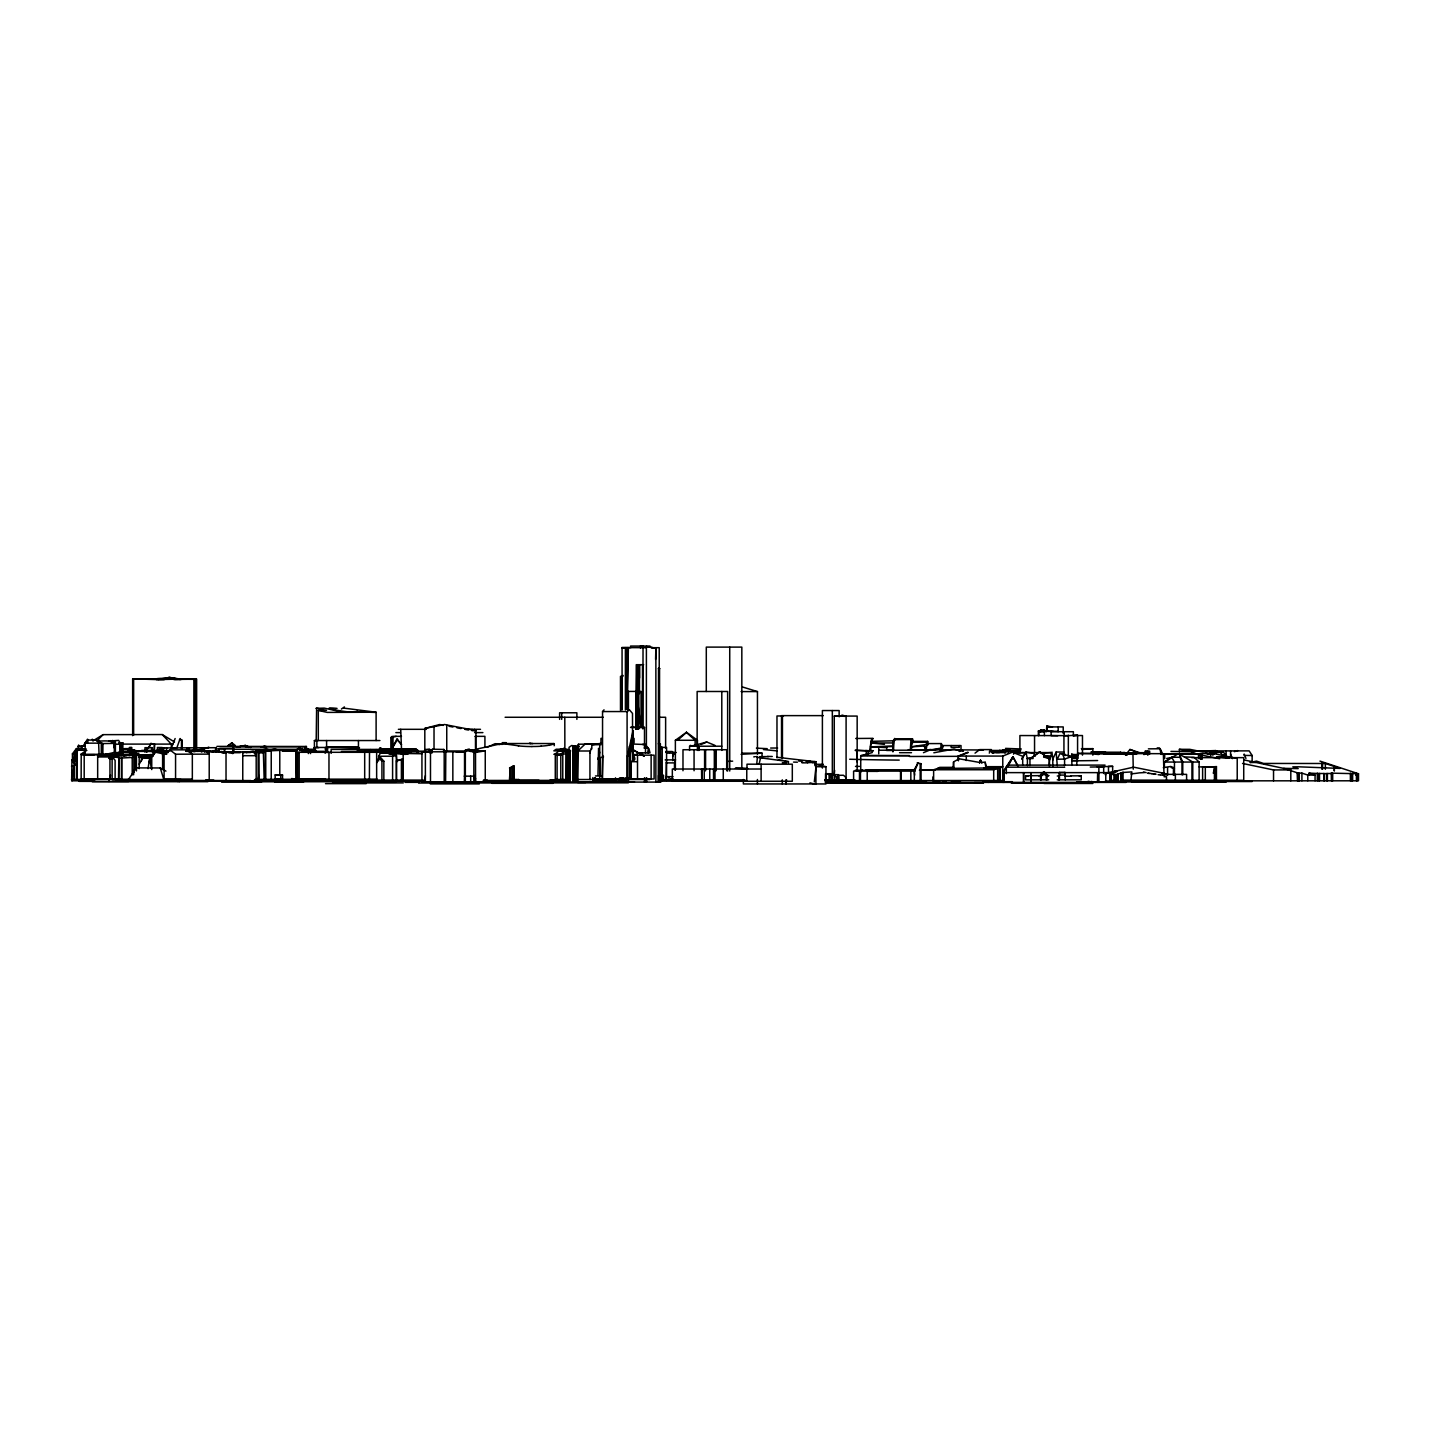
<?xml version="1.0" encoding="UTF-8"?>
<svg xmlns="http://www.w3.org/2000/svg" width="1430" height="1430" viewBox="0 0 1430 1430"><rect width="100%" height="100%" fill="white"/><g stroke="black" fill="none" stroke-linecap="round" stroke-linejoin="round"><path stroke-width="1.5" d="M81.188 749.445L81.188 745.763L85.264 745.763M314.385 747.604L314.421 751.858L314.403 740.543L379.915 740.543M621.764 709.369L621.746 676.086M642.874 728.943L643.035 646.324M658.926 668.525L659.159 782.085L659.159 668.525L658.926 782.085L658.747 668.525L658.533 782.085L658.515 775.418M628.378 647.808L627.091 709.28L627.341 691.423L627.377 702.488M314.529 747.604L314.743 751.858M622.014 777.849L622.425 782.085M636.046 729.014L636.261 664.7L643.643 664.7M637.137 728.943L636.833 664.7L636.243 729.014M655.584 659.391L655.87 648.237L646.396 646.539L646.396 746.835M1065.243 779.868L1064.939 772.415L1059.38 772.415L1059.469 779.868M658.944 762.923L659.552 743.761L659.802 782.085L659.802 743.761M402.42 781.191L402.42 759.151L396.45 760.849L396.45 781.191L396.396 753.753M465.09 766.766L464.536 781.745L464.536 751.876L465.662 751.769L409.802 751.823L402.062 753.574L404.726 752.967L407.872 754.325M646.592 777.688L646.396 782.085L646.396 777.688M72.912 779.422L73.609 765.408M910.302 750.142L910.981 739.596L912 741.169M913.323 742.385L912.483 738.827L895.18 738.827L895.412 739.828C892.392 736.003 893.607 750.017 892.91 751.858L893.321 742.957L871.102 742.957L870.584 746.835L892.91 746.085M94.577 780.798L71.643 780.798L71.947 759.723L76.755 765.336L76.755 779.422L76.755 750.035L86.855 750.446M884.437 744.351L871.102 742.957L872.854 738.345L855.748 738.488M834.62 770.377L834.262 774.667L838.481 779.851L838.481 774.667L829.114 774.667L829.114 779.851L831.384 774.667L825.986 774.095M632.829 759.491L632.203 735.753L629.307 755.934L627.502 755.97L627.502 778.85M886.546 750.464L892.57 750.464L892.91 746.567L870.584 746.835M672.797 756.255L673.065 753.592L674.37 754.397M786.554 779.779L786.089 783.944L786.089 779.725M814.314 781.888L815.922 767.499L814.081 761.529L776.848 757.274M1064.939 772.415L1064.707 775.99M1040.54 731.928L1040.772 729.89L1044.204 729.872L1046.17 731.928M621.138 777.849L620.62 782.085L620.62 777.849M432.092 752.019L432.432 749.231L443.836 749.445L445.588 752.019M232.697 753.628L233.019 746.746L234.484 746.478M306.753 749.266L306.395 746.478L304.947 746.746L304.626 749.338L232.697 749.266M110.485 775.06L109.949 779.243L109.949 756.953L97.669 756.953M135.475 754.629L135.85 751.858L130.398 751.858M113.721 747.622C117.385 738.291 101.333 741.616 96.757 741.008L102.692 743.564L114.329 743.403M195.07 683.433L195.713 679.071L132.65 678.857L132.65 735.646M942.531 748.319C944.354 742.545 940.958 749.678 941.941 744.708L941.315 743.582L926.962 743.582L926.211 749.767L926.569 742.099L927.695 741.384L928.195 744.601M927.695 741.384L913.001 741.384L911.142 746.818L926.211 744.529M632.829 735.842L633.025 730.748L627.502 755.97M981.874 763.28L980.623 760.277L979.318 762.404L959.119 758.794L953.542 761.922L953.095 767.356M942.102 746.943L940.422 750.553L941.315 743.582M74.539 753.914L76.416 749.946L80.223 749.91M869.458 751.358L871.496 739.614L872.944 738.541M87.427 743.135L87.981 740.043L98.509 740.114L101.28 743.153L101.28 753.789M1126.483 754.915L1126.858 752.806L1128.628 752.788M258.919 775.435L258.133 779.6L258.133 751.823L263.352 751.554L264.175 779.6M1213.266 773.201L1214.821 767.141L1214.821 781.209M759.169 763.888L760.474 758.061M979.586 763.263L980.265 760.224M629.307 778.85L629.307 753.628L630.845 747.05L632.346 747.05C632.024 758.025 639.085 759.098 630.845 761.69L630.541 778.85L630.541 753.02L632.346 747.05M164.504 747.944L162.52 748.265M211.551 751.554L215.287 750.857L215.984 747.693L161.697 747.944M139.193 764.192L143.018 757.793L149.703 757.721L148.059 768.625M188.689 749.874L189.243 747.693M592.503 744.029L578.453 744.244L577.809 781.978M204.722 751.34L205.866 750.822M589.947 752.931L591.18 748.355M1207.724 750.839L1215.75 750.571L1215.214 753.181M187.276 748.641L189.511 748.283M149.149 761.976L150.365 757.757M152.885 750.142L152.224 751.948L152.778 750.428L141.624 750.41M496.192 744.136L502.538 744.351M1049.477 760.117L1051.979 752.073L1052.802 760.117M630.541 753.02L629.307 753.628M630.845 761.69L630.845 778.85L630.845 761.69L636.725 761.69M1052.498 726.923L1046.814 726.065L1046.42 731.088L1048.405 731.284M132.025 751.966L132.686 750.089L133.24 751.108L134.903 750.357L124.16 748.694M1107.213 753.682L1077.702 753.467L1076.647 764.907M429.304 749.767L430.984 749.767L430.984 752.019M182.111 741.509L180.144 738.541L176.784 748.015L171.314 747.979L175.139 738.541M376.644 762.923L378.843 757.703L380.809 757.703L383.848 761.225L383.848 781.191M915.218 769.662L918.078 762.869L914.324 769.662L914.324 781.102M660.839 748.73L661.715 746.746L662.215 747.979M134.241 751.394L145.306 751.036M198.502 749.624L204.436 748.802L194.641 751.608M121.675 750.321L124.642 748.623L129.898 748.623L127.931 751.161L122.122 751.179M71.643 772.397L72.108 774.452M999.695 752.591L1000.178 751.554M1008.079 752.931L1009.687 749.445L1006.881 749.445L1004.933 752.913M1068.317 756.542L1071.857 756.506L1064.581 759.08L1057.271 759.241L1059.898 753.646L1071.857 756.506L1071.857 765.372M1065.386 755.523L1063.741 752.055L1056.144 752.019L1052.802 759.008L1052.802 766.391M1192.781 781.209L1192.781 762.047L1184.308 756.881L1194.104 757.328L1199.127 762.047L1199.127 781.209M76.755 750.017L74.932 753.753L74.95 762.101L74.95 752.645L77.792 748.605L81.707 749.445L76.38 748.605L72.43 753.825L72.43 760.081M215.465 752.144L215.984 747.819M148.523 757.435L149.417 756.041L150.919 756.702M118.511 779.243L118.833 757.489L110.146 756.81L133.848 754.879L133.848 772.611M1008.079 766.301L1012.923 756.72L1017.749 765.461M578.453 744.244L577.184 746.746L577.184 781.978M397.612 739.167L392.285 748.158L396.861 739.167L401.473 744.404L396.861 739.167M1130.844 781.03L1131.863 771.914L1122.103 772.504L1122.103 781.03M224.421 752.448L224.546 748.82L233.644 748.837L233.644 752.609M215.465 748.873L224.421 749.07M838.57 775.328C828.471 782.621 853.817 782.478 843.378 775.257L838.57 775.328L838.856 779.707M147.701 748.766L151.151 743.457L148.666 747.962M378.628 760.921L378.628 756.291L380.416 753.074L404.726 752.967M989.256 753.092L991.187 749.588L979.693 749.588L975.046 753.127M263.352 751.554L263.209 752.538L258.133 752.538L263.209 752.377M1065.511 775.972L1064.957 775.686M910.821 749.517L912.412 746.782L924.155 746.013L925.996 749.517M871.102 742.957L871.245 741.133M893.321 749.749L893.643 740.24M1007.685 750.714L1003.109 750.106L999.087 751.501M1035.195 756.166L1033.443 753.199L1025.971 752.109L1021.681 759.115L1025.596 752.698L1014.978 752.698M132.221 774.881L132.221 757.471L133.848 754.879M233.644 748.837L233.251 753.396M645.502 747.979L646.61 746.21L648.183 747.979L648.183 752.931L648.952 748.677L650.006 752.931L641.248 752.931M894.697 738.434L894.697 739.578L895.18 738.827M1041.791 774.685L1044.204 771.878L1047.046 774.685L1047.046 779.815M83.262 745.834L87.516 739.167L88.356 740.543M77.792 750.696L78.596 745.048L79.669 746.943M912 742.009L912.483 738.827M1003.788 782.389L1003.788 771.539L1013.352 756.72M1003.234 782.389L1003.234 771.539L1012.923 756.72L1017.82 766.301M121.443 779.243L121.443 758.025L132.221 757.471M74.539 761.386L74.539 752.645L76.416 749.946M430.484 752.019L432.432 749.231M127.842 780.44L136.315 767.892L160.285 767.964L165.934 771.11M73.806 761.386L74.539 752.645M129.898 748.623L127.931 751.161L129.379 750.911L128.664 750.214M397.665 753.753L402.76 753.753M392.589 781.191L392.589 756.184L395.038 753.074L402.509 753.449M1013.495 754.182L1015.658 751.429L1009.777 751.429M1141.015 753.199L1129.986 749.463L1126.179 754.164L1127.573 754.397M1211.746 754.343L1213.427 752.287L1220.308 752.144L1222.382 755.272M156.406 679.018C156.21 677.23 199.664 679.661 173.334 679.429M602.548 778.85L602.548 711.568L604.032 709.834M999.087 751.108L999.892 750.214L1000.714 751.483M168.079 752.216L155.495 752.216L151.741 756.399L151.741 769.59M85.139 753.789L85.139 743.153L87.981 740.043M147.201 751.054L148.184 751.054M1038.859 735.628L1038.859 731.928L1040.772 729.89M180.43 679.071L169.241 677.445L157.246 679.607L140.676 679.089L156.692 679.018M395.931 753.02L392.589 756.381L396.396 755.398L396.861 761.85M98.384 739.364L103.085 734.645L162.234 734.555L174.514 741.973M415.183 749.713L417.649 752.841L418.382 751.179M1040.522 779.815L1040.522 774.685L1043.578 771.878M318.3 740.543L318.3 710.406L326.505 710.37L316.62 708.118L316.191 740.651M390.873 750.267L390.873 737.469L396.217 736.361M677.695 740.275L686.543 732.303L697.429 740.275L697.429 744.726M570.534 750.965C566.87 747.425 557.182 757.936 564.582 751.233L570.534 750.965L566.316 751.787L566.316 781.978M230.427 745.423L228.282 745.423L231.821 742.778L235.217 745.423L228.282 745.423M1038.52 775.811L1041.719 776.007M113.399 758.186L109.949 759.276L113.399 758.186L115.115 760.403L115.115 779.243M555.287 780.083L555.287 753.968L558.63 751.179L567.674 750.857M113.917 756.005L119.459 752.305L124.482 756.327M1006.345 773.63L1006.345 767.177L1008.919 765.122L1105.068 765.104M151.866 751.054L129.755 750.893L156.603 750.929M192.335 779.046L164.093 779.046L164.093 754.254L169.848 749.838L186.669 749.838L192.335 754.182L209.209 754.128L205.67 751.376M1029.94 765.586L1029.94 759.008L1039.628 751.751L1049.173 758.633L1045.509 757.578M1029.94 759.008L1040.128 751.751M341.395 709.03L344.433 706.921M675.371 770.126L675.371 740.275L686.543 732.303M602.548 711.568L627.091 711.55L629.432 709.834L632.507 713.409L632.543 738.023M86.211 750.518L82.726 753.038L84.638 753.521M295.974 779.672L295.974 749.999L299.656 747.872L299.978 750.035M299.656 747.872L296.707 750.017L272.987 750.035M1079.149 775.99L1081.241 775.721L1081.241 779.815L1057.271 779.815M559.452 750.857L564.01 748.462L569.801 750.053M560.9 750.857L564.367 748.462M127.931 750.661L130.934 749.785L129.379 749.785L129.379 747.497L131.792 747.497L131.792 753.396M337.033 708.386C313.116 706.062 351.262 713.91 355.766 711.711L357.536 711.193M1164.395 767.177L1164.395 762.047L1171.653 757.239L1179.929 757.256L1181.984 762.047L1181.984 774.828M557.092 755.398L562.794 754.236L557.092 755.398L557.092 779.493M92.843 740.937L103.085 734.645M634.938 755.094L638.459 752.931L642.535 752.931M1007.864 750.357L1002.555 750.357L1002.555 751.501L1002.966 750.357L1003.109 751.501L1004.968 750.357L1007.685 751.501M1164.592 762.047L1178.07 753.842L1184.308 756.881M1143.875 754.593L1145.931 753.771M120.442 753.002L120.442 744.261L122.873 742.831L122.873 753.556M1163.412 773.326L1162 773.648M951.54 768.553L953.703 767.356L939.778 767.356L937.615 768.464L999.23 767.874L999.23 780.458M1040.808 775.578L1041.719 775.435M514.246 779.261L509.491 779.261L510.313 767.624L510.313 779.261M510.099 779.261L510.099 767.624L513.745 766.033L514.174 779.261M1163.073 773.112L1133.615 767.159L1105.765 773.362L1105.765 781.03M1008.865 751.501L1011.153 750.965A12.012 1.984 6 0 0 1016.069 750.965M513.942 779.261L514.246 766.051M106.696 755.862L118.261 755.844M144.93 751.25L156.96 750.893M143.697 751.25L151.562 751.376M303.035 750.178L308.201 748.784L310.596 753.628M304.787 750.41L308.201 748.784M985.198 767.821L987.683 766.677L1002.788 766.677L1000.303 767.821L983.643 768.428L997.657 768.428L997.657 780.458M487.29 747.282L495.173 743.672L499.624 744.637M198.484 749.91L202.256 751.733M1209.798 752.645L1223.383 752.323L1226.1 754.843L1222.561 754.879M701.004 744.529L706.778 742.009L714.946 745.37M1048.726 779.779L1025.596 779.851L1025.596 775.811L1028.51 775.99M154.851 751.554L160.893 748.963L167.596 751.572M1095.219 754.146L1097.418 754.289M162.609 769.572L162.609 753.503L167.882 752.716M152.635 751.572L160.893 748.963M1095.737 754.236L1098.884 754.504M958.225 760.51L958.225 756.077L967.842 752.216M958.225 756.077L1002.77 756.077L1012.351 752.216L1022.7 756.273L1022.7 764.996M193.604 751.679L198.627 749.838L194.873 749.838M396.45 760.849L403.171 759.348M909.498 756.488L958.493 756.327L968.182 752.538M1163.287 767.66L1170.741 766.462L1173.44 767.535L1173.44 775.346M423.53 751.876L424.674 751.876L421.939 752.001L421.939 781.745L485.253 781.745L485.253 750.982L443.372 750.982M1111.235 781.03L1111.235 774.363L1116.222 774.756L1121.638 772.772L1121.638 781.03M1109.894 781.03L1109.894 774.059L1117.116 771.485L1114.9 770.806M1109.894 774.059L1111.396 774.309M1121.638 772.772L1122.282 781.03M108.769 741.008L111.183 740.669L114.311 743.26L112.702 740.4M465.34 781.745L465.34 750.214L469.326 749.374L475.564 752.663L467.664 749.374M869.243 783.229L873.337 781.745M469.326 749.374L465.34 750.214M315.959 708.368L324.253 708.118L342.61 712.176M557.092 750.25L564.028 748.48L558.862 750.267M644.501 747.086L644.501 727.387L630.541 727.405M937.615 768.464L933.629 769.751L933.629 780.458M933.629 769.751L993.689 769.751L997.657 768.464M812.186 762.941L815.922 761.761L815.922 783.944M94.612 754.647L81.153 754.629L106.535 754.575M106.249 754.146L104.622 754.647L113.614 752.591L130.952 752.591M871.764 771.092L868.564 771.092M933.844 752.77L954.078 749.016L960.62 751.072L959.315 751.465M129.04 755.755L131.042 755.183M923.476 752.663L930.608 749.695L929.697 749.57L935.524 749.749M1234.412 751.644L1237.933 750.625L1234.787 751.125M125.733 755.791L127.896 755.183M240.24 752.698L231.463 752.681M872.318 752.538L860.735 755.791L860.735 772.236M1084.762 782.389L1089.034 781.209M694.944 745.262L706.778 742.009M988.041 782.389L992.152 781.28M1205.776 753.163L1196.374 754.218L1202.416 753.163L1213.355 754.736L1205.776 753.163L1211.621 753.163L1235.52 758.168M1211.621 753.163L1208.404 753.896M597.972 759.419L600.296 759.419L597.972 758.311L600.296 757.686L600.296 775.06M1188.115 754.343L1192.37 753.163L1200.557 754.808L1200.557 759.115M424.817 751.411L424.817 728.442L439.761 724.51L443.229 725.421M424.817 728.442L444.533 724.51L475.922 730.587L475.922 751.912M597.972 758.311L603.532 756.845M1044.061 757.417L1050.21 755.844M1045.473 756.166L1050.8 756.81M741.08 754.307L762.047 753.181L762.047 757.632M202.131 748.641L209.102 747.372L203.864 748.641M141.427 760.742L141.427 757.292L139.193 754.772L107.983 755.272L136.44 754.343L136.44 770.949M418.382 752.841L415.916 749.141L409.248 750.428L410.142 751.179M239.9 746.549L243.172 745.834M1182.074 751.286C1190.797 748.516 1208.028 754.951 1179.41 749.32L1179.41 751.948M236.415 747.282L245.138 745.388L250.751 747.515M254.612 751.554L266.087 749.034L271.235 750.41L271.235 779.6M269.519 750.16L274.649 749.034L279.78 750.393L279.78 775.435M554.143 745.727A25.883 6.953 -1.5 0 0 553.857 743.546L502.109 743.529L477.048 748.998L477.048 752.109M388.62 753.574L392.303 753.914L388.62 753.056L391.427 753.717M566.119 781.978L566.316 751.787M646.396 646.539L655.87 648.237L652.348 647.683M570.248 781.978L570.248 751.787L567.299 752.126L567.299 781.978M942.03 782.389L946.213 781.531M1166.701 758.436L1170.723 757.614M567.299 752.126L569.015 751.787M1207.027 751.125L1205.258 751.483L1207.581 751.018M570.248 751.787L565.994 752.019M1206.741 751.018L1197.983 750.911M1027.401 765.658L1027.401 758.49L1032.478 757.489M642.338 744.422L645.502 744.547L645.502 752.931M929.983 750.142L940.547 748.176M1123.819 754.361L1130.093 753.199L1135.849 754.271M1126.179 754.414L1132.81 753.199L1136.743 753.932M260.957 747.104L264.89 746.424M627.341 709.119L627.556 647.683L626.018 647.879L627.913 647.683M155.03 751.143L156.585 751.108M591.823 748.909L591.823 744.798L600.957 743.314M1077.577 755.165L1077.577 735.217L1064.242 735.824L1064.242 731.713M1077.577 735.217L1073.376 735.842L1073.376 731.713L1051.139 731.713M1105.301 781.03L1216.447 781.209L1216.447 766.623L1212.622 767.159L1214.821 767.141M815.457 761.582L814.081 761.529M938.813 749.213L929.661 750.089M216.198 751.537L219.577 751.143L218.397 751.233M218.272 751.429L219.38 751.322L186.132 751.322M1020.466 750.536L1016.122 751.501M1097.596 766.82L1112.647 766.337L1112.647 772.218M363.667 752.305L369.512 751.304L369.405 779.153M363.667 751.787L369.512 751.304M130.076 750.786L131.792 750.625M1130.844 773.88L1135.08 773.451A29.208 6.882 -6.7 0 0 1139.317 772.861L1144.465 772.575M279.78 750.393L254.987 751.465L258.58 751.465M259.617 751.537L271.235 750.518M475.582 751.876L485.253 751.036L473.348 752.019L475.564 752.663M470.059 751.394L474.474 751.769M425.371 752.001L430.251 751.858L430.251 753.145M228.943 752.698L239.954 751.84M242.76 755.701L256.185 755.701L253.36 751.84L242.331 752.698M1081.813 749.534L1092.842 748.659L1092.842 755.183M180.913 679.393L174.567 679.536M318.3 710.406L327.238 712.408L376.108 712.229L343.772 708.118M134.903 750.357L129.88 750.714L136.386 750.965M633.526 753.36L633.061 756.059M845.076 716.073L834.262 716.073L834.262 779.851M572.929 781.978L572.929 746.996L579.204 746.675M756.774 763.638L757.4 757.274M141.999 756.971L149.417 756.041M572.929 746.996L578.31 746.657M1042.273 753.127L1051.014 752.573L1017.088 752.573M1130.933 754.325L1134.848 754.075M1161.089 754.343L1167.649 753.932M1163.019 754.361L1170.044 753.932M1214.428 781.209L1214.428 766.784L1202.612 766.945L1202.612 781.209M152.956 751.179L151.741 751.179M429.572 749.052L425.389 749.57L425.371 781.745M205.008 751.322L210.532 751.09L196.768 751.322M1162.697 775.078L1160.517 775.06M763.441 749.552L777.116 750.875M118.511 758.132L121.443 758.025M759.473 757.167L761.028 757.131M425.371 775.65L424.656 781.745M1200.235 759.133L1200.557 754.808M374.857 712.408L370.388 712.265M886.546 750.142L892.57 749.964M132.382 752.323L136.315 754.611M815.922 761.761L814.081 761.815L815.922 766.712L825.95 766.712L825.95 783.944L743.368 783.944L743.368 779.511M1200.235 754.808L1219.683 758.776M423.53 752.305L424.102 751.376M871.102 741.348L893.321 740.794M71.5 766.283L72.43 766.266M1081.241 775.721L1077.058 775.811A61.168 11.494 2.9 0 1 1070.605 775.829M1309.094 775.096L1309.094 773.112L1319.515 773.576L1319.515 780.798M1331.384 780.798L1331.294 773.147L1352.619 773.63L1352.619 780.798M472.025 729.318L472.025 730.676L475.922 730.587M591.823 744.798L599.724 744.637L599.724 775.096M1090.268 767.052L1103.674 766.82L1103.674 773.451M339.339 747.247L359.502 747.729L326.541 747.461L327.327 752.52M561.418 754.021L562.759 754.003M131.917 750.696L136.386 750.643M555.287 753.968L561.418 753.914M566.316 753.95L562.794 753.985L562.759 779.493M1108.393 766.391L1112.647 766.337M1319.121 775.096L1319.121 773.451L1327.398 773.648L1327.398 780.798M85.139 743.153L101.28 743.153M1148.397 748.855L1160.141 748.748L1162.679 754.111M378.628 756.291L392.589 756.184M1129.414 752.788L1118.296 752.877M1135.116 752.734L1139.263 752.698M1326.843 780.798L1326.843 773.451L1332.688 773.594L1332.688 780.798M1352.262 780.798L1352.262 773.505L1358.5 773.773L1358.5 780.798L1178.392 780.851M1119.476 752.895L1129.789 752.806M1043.596 756.184L1047.886 756.148M625.947 647.683L627.913 648.058M1102.012 752.126L1095.523 751.894M293.49 751.09L283.301 750.965L296.332 751.233M192.335 780.583L192.335 754.146L175.568 754.218L169.848 749.838M164.611 679.447L158.069 679.447L164.253 679.482M156.442 679.607L180.913 679.071M502.323 742.653L506.327 742.653M120.174 753.056L119.977 744.315L121.782 744.261L121.782 753.002L121.693 744.315L120.442 744.261M215.823 751.233L218.433 751.233M162.609 753.503L165.934 753.485M155.495 752.216L164.539 754.146M136.94 754.79L135.171 754.79L135.171 768.75M1077.148 758.007L1071.731 758.025L1077.094 758.329M1255.397 762.494L1249.927 762.512L1256.487 761.1L1263.566 763.441L1325.36 763.495L1334.387 766.48L1334.387 770.788M855.498 766.409L859.448 766.391M1097.15 766.838L1103.674 766.82M1242.545 763.441L1273.54 769.93L1290.807 769.894L1290.807 780.851M630.523 646.056L650.024 646.056M646.396 647.683L621.746 647.611L630.988 647.576M651.311 647.683L659.23 647.683L659.212 782.085M658.336 668.525L659.802 668.525M622.819 676.319L620.495 676.319L620.495 710.37M132.65 678.857L194.766 679.339L193.89 678.857L193.89 748.105M627.001 691.423L641.033 691.423L641.033 727.513L636.243 691.423L636.493 729.014M741.08 691.584L757.453 691.584L757.453 754.289M355.766 711.711L364.972 712.176M823.323 715.626L781.531 715.626L781.531 757.703M783.461 715.965L776.973 715.965L776.973 757.828M834.262 716.073L857.16 716.073L857.16 771.056M505.112 717.27L603.317 717.27M658.998 717.27L665.629 717.27L665.629 748.051M630.934 727.387L644.501 727.387M398.38 729.318L426.39 729.318M464.839 729.318L480.498 729.318M1058.182 731.374L1038.359 731.07L1038.359 735.556M1038.859 731.928L1044.4 731.928L1044.204 729.872M395.86 732.607L400.4 732.607M474.581 732.607L482.893 732.607M1068.335 735.628L1019.912 735.556L1019.912 752.716M1072.875 735.538L1082.474 735.538L1082.474 755.165M401.473 736.343L393.018 736.343L393.018 748.14M475.028 736.343L484.913 736.343L484.931 747.407M390.873 737.469L393.018 737.469M601.887 738.416L600.957 738.416L600.957 744.869M632.346 738.416L634.08 738.416L634.08 742.724M912 739.578L893.678 739.596L893.482 749.749M179.483 739.525L182.003 739.918L182.003 748.694M675.371 740.275L697.429 740.275M911.857 742.099L926.569 742.099M658.336 743.761L660.392 743.761L660.392 782.085M122.515 744.101L172.887 744.101M597.24 744.047L585.12 744.047L577.809 751L589.947 751L589.947 779.529M245.138 745.388L247.658 746.406M690.315 746.21L694.569 745.334M941.53 745.566L961.014 745.566L961.014 749.999M579.204 746.317L574.145 746.317L574.145 781.978M721.793 746.21L689.564 746.21L689.564 750.428M216.895 746.406L306.395 746.478M233.019 746.746L304.947 746.746M660.392 746.692L660.839 782.085L615.49 782.085L615.49 777.849M868.135 755.255L868.064 750.768L865.525 750.607L873.39 750.768L870.816 750.607L870.816 746.978L886.725 747.443L886.725 750.214M358.984 750.571L358.447 746.925L326.541 746.925L327.595 747.729M162.234 747.497L157.407 747.497L157.407 750.786M315.422 747.461L327.595 747.461L327.595 752.055M219.773 748.373L232.768 748.355M313.992 747.604L318.89 747.604M379.808 747.747L380.916 747.747M401.473 748.158L400.722 729.318M643.983 747.979L648.183 747.979M770.645 748.033L777.616 748.033M1157.192 747.926L1159.444 747.926L1161.41 751.787M1005.522 748.373L1021.306 748.98M76.38 748.605L77.792 748.605M81.832 745.763L82.136 748.605M1081.348 748.659L1092.842 748.659M379.969 748.837L390.265 748.837M391.766 748.945L415.129 748.945L417.667 749.946L391.766 749.409M305.823 749.231L315.44 749.284M415.916 749.141L417.649 752.841M561.775 749.231L556.181 749.231L553.839 750.857L569.086 750.857M415.504 749.427L331.152 749.409L331.152 753.36M157.908 749.874L162.377 749.874M381.256 749.66L383.151 749.66L379.29 748.927M424.942 749.767L430.984 749.767M908.264 749.713L983.429 749.964M187.705 749.981L194.963 749.981M478.103 750.142L469.505 750.142L477.799 750.696M855.319 750.053L868.064 750.875M879.396 750.214L926.425 750.214M308.38 750.536L315.726 750.41M991.437 750.464L1002.215 750.464M1008.865 750.357L1020.573 750.357M130.076 750.625L132.203 750.625L132.203 753.306M214.804 750.678L212.462 750.678L213.249 752.234M307.432 750.678L316.352 750.678M170.134 750.875L158.587 750.875L166.416 752.555L166.416 751.34L168.543 751.34M192.353 751.572L186.079 751.215L203.167 751.179M283.39 750.857L297.547 750.857M301.587 750.857L316.066 751.054M357.16 750.947L416.756 750.947M1192.137 750.929L1249.141 750.875L1252.144 755.487L1252.144 762.029M130.577 751.394L165.773 751.411M282.211 751.233L293.883 751.233L292.935 750.893M308.147 751.322L323.752 751.322L325.2 753.145M365.973 751.161L371.156 751.161L370.37 749.552M374.821 751.179L384.688 751.179M409.159 751.179L413.091 751.179M415.075 751.179L425.211 751.179M428.214 751.376L431.788 751.376L430.287 749.838M558.63 751.179L569.372 751.233M989.363 751.322L1002.341 751.322M341.43 751.465L358.733 751.465M665.862 751.519L672.189 751.519L674.656 753.646M1193.317 751.447L1200.396 750.929M220.077 751.912L253.36 751.84M258.133 751.823L264.175 751.823M379.272 752.001L384.652 752.269L379.272 752.305M1091.144 751.894L1105.479 751.894M118.422 752.323L133.419 752.305M205.974 751.787L234.377 752.234M411.375 752.305L297.637 752.305L297.637 779.153L377.216 779.153M665.719 752.341L669.74 752.788M1091.376 752.162L1104.854 752.126M153.117 756.381L153.117 752.251L156.46 752.251M227.96 752.538L233.43 752.538M666.094 752.412L674.46 753.538M673.226 752.52L676.175 752.52M1006.005 752.627L991.598 752.52L995.03 752.52M1122.568 752.466L1124.856 752.466M221.9 752.841L226.047 752.841M899.559 752.681L911.5 752.681M995.923 752.52L997.282 752.52M997.729 752.52L998.819 752.52M1135.813 752.681L1146.896 752.681M741.973 753.181L762.047 753.181M132.776 753.306L138.942 753.306M1118.975 753.538L1117.205 754.271M82.726 753.628L81.206 753.628L81.153 778.993L122.015 778.993M421.939 753.753L380.416 753.074M105.909 754.128L111.951 754.128M1104.21 754.003L1116.615 754.003M1127.769 753.985L1136.439 753.985M1161.947 753.985L1191.726 754.289M553.839 754.289L555.287 754.289M1103.638 754.236L1121.889 754.254M1161.375 754.236L1198.483 754.236L1198.483 758.597M154.083 754.575L149.775 754.575L149.775 757.435M1071.606 754.54L1078.077 754.54M137.495 754.826L153.01 754.826L137.673 754.826M632.65 755.165L654.118 755.165L654.118 778.975L612.433 778.975M602.87 755.469L602.191 778.85M98.33 755.755L117.868 755.755M1072.518 755.916L1078.345 755.916M138.496 756.792L148.327 756.792L141.32 756.971M138.889 757.006L151.723 757.006M140.444 757.292L151.437 757.149M140.855 757.435L150.633 757.435M1191.69 757.65L1243.725 757.65L1243.725 780.315L1120.709 780.101M144.287 757.757L151.008 757.757L151.008 761.976M1071.892 758.007L1076.325 758.007M1071.731 758.329L1078.113 758.329M665.165 759.884L675.604 759.884M786.089 761.582L788.431 761.582L788.431 763.173M666.344 762.011L666.023 780.029L673.065 780.029M1164.395 762.047L1199.127 762.047M986.289 767.32L985.216 762.262L981.087 762.262L980.623 760.277M666.344 762.887L674.46 762.887L674.46 769.304M786.089 762.887L782.282 762.887L783.783 763.012M915.218 771.092L853.603 771.092L853.603 781.102L921.063 781.102L921.063 763.727L920.169 763.727L920.169 781.102M815.332 764.299L823.323 764.299M1216.447 766.623L1204.757 767.177L1211.728 766.909M1199.127 766.909L1214.428 766.784M985.198 767.874L999.23 767.874M761.118 769.018L672.332 769.018L672.332 781.263L792.309 781.263L792.309 764.192L746.996 764.192L746.996 769.018M915.307 770.073L865.794 770.073M919.669 770.073L934.898 770.073M855.319 770.27L915.039 770.27M919.383 770.27L935.202 770.27M1002.77 772.629L1115.364 772.629M1358.5 773.773L1319.944 761.1M1298.69 780.798L1298.529 773.13L1301.908 773.112L1307.789 775.078L1315.064 775.096L1315.064 780.798M1163.412 774.363L1186.596 774.363L1186.596 780.154M1040.522 774.685L1047.046 774.685M275.168 774.917L282.55 775.078L282.55 778.993L275.168 778.993L275.168 774.917L282.55 775.078M1065.243 775.078L1059.469 775.078L1059.38 772.45M464.178 776.15L473.848 776.15M595.452 775.954L602.191 775.954M1057.271 776.007L1059.326 776.007M673.065 776.669L666.023 776.669L666.344 780.029M1164.056 776.74L1166.487 776.74L1166.487 780.101M473.848 778.385L475.582 778.385M82.726 778.814L86.211 778.814M95.381 778.832L99.975 778.832M121.622 778.796L108.984 778.796L108.984 781.459M595.452 778.85L636.725 778.85M670.634 779.028L673.065 779.028M71.5 779.422L130.148 779.243M255.005 779.439L325.504 779.332M670.634 779.261L673.065 779.261M112.398 779.743L122.48 779.743M127.842 779.529L180.984 779.529L180.984 780.44M254.451 779.725L326.183 779.565M555.287 779.493L567.674 779.493M577.809 779.511L650.006 779.529M115.955 779.994L122.319 779.994M592.842 779.886L623.087 779.886M824.77 779.851L854.943 779.851M162.234 780.101L167.918 780.101M176.283 780.119L188.796 780.119M205.795 780.119L213.803 780.119M284.463 780.297L312.294 780.297M324.521 780.137L423.53 780.119M483.519 780.119L487.326 780.119M509.42 780.262L538.985 780.262M549.942 780.083L567.817 780.119M593.414 780.119L616.151 780.119M659.159 780.137L744.959 780.154M825.539 780.315L847.633 780.315M1112.647 780.19L1116.669 780.19M122.015 780.369L250.751 780.566M297.082 780.619L371.603 780.637M483.608 780.458L567.102 780.369M593.468 780.369L615.436 780.369M658.908 780.369L745.316 780.476M824.86 780.476L853.442 780.476M854.657 780.619L1004.253 780.476M153.832 780.655L336.479 780.941M356.213 780.655L422.601 780.744M483.233 780.78L554.34 780.78M608.465 780.905L615.847 780.905M700.289 780.923L741.437 780.923M940.046 780.798L932.968 780.798L932.968 776.883M951.147 780.816L960.62 780.816M79.49 780.959L94.523 780.959M186.186 781.066L238.685 781.12M423.459 781.012L376.644 781.191L376.644 752.305M483.966 781.012L566.798 781.03M593.629 781.03L615.025 781.03M658.998 781.03L686.811 781.066M726.833 781.173L745.066 781.173M79.151 781.352L128.7 781.459M206.063 781.263L256.185 781.28L256.185 752.359L253.164 750.982L246.121 752.52L250.554 752.52M331.242 781.334L410.392 781.298M483.376 781.263L534.534 781.316M550.032 781.37L567.621 781.37M594.791 781.37L605.837 781.37M1183.343 781.531L1252.144 781.531M92.289 781.763L207.958 781.656M250.25 781.799L366.974 781.674M577.649 781.727L634.509 781.835M825.414 781.817L831.76 781.584M839.178 781.549L926.425 781.549M982.678 781.692L1012.422 781.692M1079.024 781.727L1095.452 781.727M1131.452 781.674L1210.549 781.674M274.542 781.87L303.714 781.87M477.406 781.96L506.721 781.96M565.994 781.978L603.085 782.049M825.128 782.031L860.771 782.031M984.394 781.888L1000.714 781.888M1076.647 781.96L1179.589 781.96M1180.447 782.121L1226.1 782.121M221.632 782.174L261.547 782.174M343.915 782.282L395.699 782.282M405.03 782.353L419.419 782.353M846.06 782.389L1126.107 782.389M577.559 782.46L585.8 782.46M825.646 782.603L882.828 782.603M974.331 782.585L983.715 782.585M333.029 782.889L403.314 782.889M418.597 783.014L628.342 782.818M826.29 782.854L830.669 782.854M491.849 783.318L552.981 783.318M831.098 783.229L983.429 783.068M1011.314 783.104L1085.585 783.104M1043.971 783.461L1092.842 783.461M325.504 783.64L366.205 783.64M430.287 783.89L479.318 783.89M1038.359 731.07L1046.42 731.088M1053.267 731.374L1047.243 731.374L1047.243 726.923L1063.223 726.923L1063.223 733.393M110.11 740.669L115.401 741.723L115.401 753.878M118.565 742.831L122.873 742.831M114.847 744.226L120.799 744.226L120.799 753.056M77.792 746.317L83.101 746.317M870.816 746.978L886.725 747.443M1179.41 749.32L1189.778 749.338L1200.396 751.447M379.486 749.981L390.64 749.981M1098.812 752.198L1120.602 752.216L1126.304 754.879M464.536 752.019L455.938 751.787M400.74 753.574L402.062 753.574M108.626 758.365L112.791 758.383L109.949 756.953M1006.345 767.177L1064.689 767.231M860.842 770.073L862.326 770.073M857.66 770.073L856.534 770.27M1299.28 780.798L1299.28 773.38L1297.457 772.969L1297.457 780.798M256.185 752.359L265.247 752.395L265.247 779.6M402.062 754.307L405.906 754.325M1297.457 772.969L1297.761 780.798M1170.956 751.411L1193.317 751.787M1252.144 755.487L1244.154 755.451L1244.154 754.057L1245.941 758.436M1334.154 770.788L1334.387 766.48M150.793 744.101L154.512 744.118L154.512 751.608M1140.657 752.752L1144.697 752.788M1027.401 758.49L1033.121 758.526M801.569 762.011L802.677 762.011M1071.785 760.51L1078.256 760.563M164.093 754.254L166.738 754.271M378.843 757.703L381.935 761.207L383.848 761.225M855.319 750.571L867.241 750.714M295.974 749.999L296.707 779.672M186.061 751.108L192.353 751.179M1057.7 735.735L1051.139 735.628L1051.139 731.374M1123.712 753.431L1132.56 753.556M578.31 746.978L571.714 745.477L569.051 747.336L568.979 781.978M531.924 746.585L527.956 746.496A23.827 4.236 1 0 1 518.303 745.87M413.753 751.036L414.611 749.427L417.649 752.198M193.336 749.928L197.286 749.999M1025.596 775.811L1028.063 775.864M152.617 750.875L156.889 751.125M153.421 751.233L161.429 751.447M1211.728 767.195L1202.612 766.945L1205.311 766.784L1205.311 781.209M509.491 768.053L511.279 767.803M633.597 744.065L645.502 744.547M756.774 757.31L788.431 761.582M756.416 748.14L767.231 748.659M156.353 751.143L151.598 750.804L151.598 747.675M152.349 750.911L155.101 751.072L151.598 750.804L152.349 747.675L144.966 747.675L144.966 752.091M72.43 753.825L73.806 753.914M840.447 716.073L845.076 716.359M1008.865 750.822L1011.153 751.501M315.959 740.686L314.385 740.561M81.832 748.605L86.193 748.927M292.935 751.09L296.314 751.411M295.849 778.546L306.753 779.725M627.556 647.915L627.001 709.28M1110.377 773.809L1110.413 781.03L1110.574 774.13M1210.852 750.911L1215.554 751.501M518.554 745.799L502.109 743.529M264.496 746.406L266.695 746.71L263.299 746.406M291.613 778.528L300.282 779.725M1205.669 750.857L1209.691 751.465M532.764 743.582L529.44 743.314L530.637 743.582M168.99 677.284L179.876 679.411L196.643 679.071L196.643 748.283M1149.309 773.523L1147.414 773.165M448.966 726.261L452.97 727.03M456.974 727.799L460.978 728.567M464.982 729.318L468.504 729.997M150.615 743.457L154.512 744.118L154.011 751.608M1043.864 756.774L1049.477 757.882L1049.477 766.391M206.117 780.119L210.371 780.959M1244.672 760.081L1290.807 769.894M221.203 751.447L226.029 752.484M71.947 759.723L74.575 764.836L76.755 765.318M814.868 764.192L825.95 766.712M1091.108 781.406L1095.434 782.389M387.065 753.056L392.267 754.343M113.131 741.151L115.401 741.723M244.977 746.406L249.035 747.425M809.952 782.836L814.081 783.944M155.066 752.806L153.117 752.251M917.184 762.869L921.063 763.727M428.285 751.912L432.039 753.002M1096.774 753.807L1097.829 754.128M742.671 687.044L757.453 691.584M221.328 752.019L224.01 752.841M1046.814 726.065L1050.424 727.226M1331.294 773.147L1332.688 773.594M135.278 754.379L143.59 757.078M1334.154 766.48L1340.142 768.428L1298.333 766.802L1292.809 766.855L1298.208 768.607L1283.8 768.357L1297.761 772.969M845.881 716.287L842.216 715.107L839.142 716.77L839.142 710.549L822.393 710.549L822.393 768.071M1309.094 773.112L1315.064 775.096M1077.934 757.471L1073.805 755.916L1073.805 754.504M563.67 749.177L566.566 750.303M229.05 751.787L232.429 753.127M1171.152 767.535L1174.459 768.84M141.999 756.202L144.376 757.078M159.016 748.963L165.415 751.233M1129.986 749.463L1138.888 753.127M690.315 745.334L692.192 746.21M265.247 752.395L262.137 750.982L265.247 752.538M1163.645 772.861L1167.327 774.774L1162.93 774.774A28.922 2.967 12.6 0 0 1163.895 774.577M114.311 743.26L110.021 740.972L118.672 740.4L120.799 744.226M632.167 749.392L644.233 756.184M632.4 749.392L643.929 755.97M198.216 749.838L201.523 751.787M870.387 770.824L877.537 771.36L868.082 771.36L871.46 770.842L869.941 771.092M1039.628 751.751L1049.477 758.865L1049.012 765.497M1120.602 752.216L1123.408 754.361M188.778 751.376L192.335 754.146M686.275 732.303L695.141 740.275L695.141 744.726M1105.551 774.577L1105.426 774.47A29.065 3.593 -13 0 1 1105.515 773.862A30.119 3.718 -13.1 0 1 1106.248 773.273M113.614 752.591L116.098 755.111M162.234 734.555L171.314 744.101L171.314 747.979M1046.706 755.916L1047.886 757.203M1044.204 771.878L1046.188 774.685L1046.188 779.815M92.271 739.167L93.165 740.543M164.539 752.716L165.433 754.146M1171.653 757.239L1174.459 762.047L1174.459 775.024M258.991 751.537L259.152 779.6M926.962 743.582L927.695 744.887M991.187 749.588L993.046 753.235M298.906 747.872L300.318 750.661M303.303 750.661L302.213 748.48L302.213 750.267L308.344 750.857L308.344 753.574M305.966 748.784L307.003 750.857M1179.107 753.878L1182.753 762.047L1182.753 774.828M924.155 746.013L925.764 749.517M1020.377 749.213L1020.09 750.553M1062.401 753.646L1064.581 759.08L1064.581 765.64M1230.587 754.075L1232.338 758.633M231.821 742.778L232.75 745.423M160.285 767.964L164.093 780.44M1071.821 753.717L1073.126 757.989M1215.75 750.571L1216.287 752.627M149.703 757.721L151.33 768.625M1213.427 752.287L1213.927 754.343M985.216 762.262L985.806 767.535M1025.971 752.109L1027.401 759.115M392.052 736.379L392.285 748.158M953.542 761.922L954.06 768.697M831.384 774.667L832.332 779.851L832.332 710.549M98.509 740.114L99.045 753.789M1056.144 752.019L1057.271 765.747M443.836 749.445L444.194 752.019M1160.141 748.748L1160.874 754.111M625.875 777.902L626.447 782.085L626.447 777.866M1077.702 753.467L1163.359 753.682L1164.038 775.561M1132.935 753.682L1133.275 769.161M599.724 752.931L598.562 748.337L597.972 775.06M135.171 757.757L135.582 762.154M914.324 771.092L914.682 775.096M623.569 777.902L623.891 782.085L623.891 777.902M475.082 775.382L475.564 781.745L475.475 736.343M162.609 754.146L163.252 762.959M661.357 767.481L662.215 780.494L662.215 747.443L666.577 747.443L666.577 780.494M133.455 770.413L133.651 774.828M626.304 777.866L626.447 782.085M639.532 677.999L639.478 664.7L639.478 693.496M638.763 728.943L638.477 664.7L638.477 728.943M638.245 728.943L637.941 664.7L637.941 728.943M637.691 728.943L637.387 664.7L637.387 728.943M627.126 691.423L627.216 709.119L627.126 647.683M1357.159 773.791L1357.159 780.798M1356.427 773.541L1356.427 780.798M1355.962 772.951L1355.729 775.096M1351.833 773.648L1351.833 780.798M1350.385 773.165L1350.385 780.798M1331.831 773.594L1331.831 780.798M1325.36 763.495L1325.36 769.286M1324.52 773.684L1324.52 780.798M1323.823 773.451L1323.823 780.798M1322.571 763.477L1322.571 769.286M1321.803 763.209L1321.803 769.143M1318.817 773.594L1318.817 780.798M1317.316 773.112L1317.316 780.798M1307.789 775.096L1307.789 780.798M1301.908 773.112L1301.908 780.798M1273.54 769.93L1273.54 780.851M1237.218 757.65L1237.218 780.315M1230.587 751.108L1230.587 757.632M1226.1 751.108L1226.1 757.632M1216.769 751.108L1212.3 751.108M1210.549 750.929L1210.549 755.326M1202.201 755.004L1202.201 759.276M1201.307 755.04L1201.307 759.294M1191.941 762.047L1191.941 781.209M1175.371 774.363L1175.371 780.154M1167.577 767.678L1167.577 775.418M1164.699 754.236L1164.699 758.597M1149.666 754.111L1149.666 751.143L1145.055 751.143L1145.055 753.628M1147.807 751.143L1147.807 755.255M1146.431 753.092L1147.807 753.092L1125.535 753.092L1125.535 755.183M1145.931 751.143L1145.931 754.111M1126.947 753.092L1126.947 755.183M1123.051 772.164L1123.051 781.03M1118.135 774.22L1118.135 781.03M1117.956 774.202L1117.956 781.03M1116.866 774.524L1117.044 781.03M1116.222 774.756L1116.222 781.03M1115.543 774.685L1115.543 781.03M1114.417 774.649L1114.417 781.03M1114.274 774.702L1114.274 781.03M1108.482 766.766L1108.482 773.416M1098.937 772.629L1098.937 782.389M1098.866 766.927L1098.866 773.505M1097.668 772.629L1097.418 782.389M1068.335 735.217L1068.335 755.219M1063.938 735.628L1063.938 755.219M1058.772 776.007L1058.772 779.815M1058.182 726.923L1058.182 731.713M1044.4 731.374L1044.4 735.628M1041.129 775.739L1041.129 779.851M1034.551 735.628L1034.551 752.77M1031.012 772.629L1031.012 782.389M1030.798 772.629L1030.798 782.389M1023.701 772.629L1023.701 782.389M1023.469 772.629L1023.469 782.389M1004.253 772.629L1004.253 782.389M1003.109 750.106L1003.109 751.501M1002.77 756.077L1002.77 782.389M1000.303 767.821L1000.303 780.458M993.689 769.751L993.689 780.458M966.287 756.077L966.287 760.51M959.298 745.566L959.298 747.336L951.147 747.336L951.272 745.566M958.493 756.327L958.493 760.706M910.839 771.092L910.839 781.102M901.15 771.092L901.15 781.102M900.525 771.092L900.525 781.102M878.735 747.443L878.735 753.825M867.206 771.092L867.206 781.102M866.312 750.893L866.33 755.272M860.467 771.092L860.467 781.102M859.484 771.092L859.484 781.102M856.981 750.875L856.981 761.832M846.095 716.073L846.095 779.851M832.117 774.667L832.117 779.851M831.384 779.851L831.384 773.719L825.539 773.719L825.539 779.851M785.821 761.225L785.821 763.191M785.034 761.189L785.034 763.12M782.442 715.965L782.442 757.828M782.282 779.851L782.282 783.944M761.118 764.192L761.118 781.263M757.417 779.511L757.417 783.944M746.764 769.018L746.764 781.263M741.83 768.822L741.83 647.111L706.295 647.111L706.295 691.494M729.729 647.111L729.729 771.038M727.638 771.056L727.638 691.494L697.143 691.494L697.143 746.21M726.69 770.752L726.69 749.731L682.986 749.731L682.986 770.752M723.276 769.018L723.276 781.263M721.793 691.494L721.793 750.428M716.126 749.731L716.126 770.752M714.893 769.018L714.893 781.263M714.321 749.731L714.356 781.263M713.784 769.018L713.784 781.263M713.516 769.018L713.57 781.263M709.745 769.018L709.745 781.263M705.58 749.731L705.58 770.752M704.775 749.731L704.775 770.752M704.597 749.731L704.597 770.752M704.257 769.018L704.257 781.263M702.112 769.018L702.112 781.263M701.54 769.018L701.701 781.263M698.984 746.21L698.984 750.428M698.68 746.21L698.68 750.428M697.411 746.21L697.411 750.428M694.068 749.731L694.068 770.752M675.032 759.884L675.032 770.126M672.797 752.412L672.797 760.635M669.043 776.669L669.043 780.029M663.127 775.453L663.127 779.815M659.552 668.525L659.552 782.085M658.747 668.525L658.747 782.085M658.533 668.525L658.533 782.085M655.87 647.683L655.87 782.085M651.133 755.165L651.133 778.975M644.501 777.706L644.501 782.085M643.303 647.683L643.303 646.324L640.211 646.324L640.211 647.683M642.499 664.7L642.499 727.53M640.819 646.324L640.819 647.683M640.425 646.324L640.425 647.683M637.512 755.165L637.512 778.975M636.833 664.7L636.833 728.943M635.778 691.423L635.778 729.014M633.025 730.748L633.061 760.206M632.203 735.753L632.203 750.839M629.432 746.263L629.432 750.607M628.431 691.423L628.431 710.46M628.431 777.813L628.431 782.085M627.091 711.55L627.091 778.85M626.286 647.683L622.068 647.808L622.068 709.834M625.393 647.683L625.393 709.87M623.391 777.902L623.391 782.085M622.658 777.866L622.658 782.085M622.175 777.849L622.175 782.085M621.782 676.319L621.746 709.655M621.478 777.849L621.478 782.085M619.458 777.849L619.458 782.085M599.706 775.954L599.706 778.85M595.363 777.688L595.363 781.978M594.969 777.634L594.969 781.978M594.505 777.813L594.505 781.978M592.842 777.562L592.842 781.978M576.88 719.379L576.88 712.784L559.613 712.784L559.613 719.379M575.879 746.317L575.879 781.978M575.289 746.925L575.289 781.978M573.376 747.05L573.376 781.978M568.228 751.787L568.228 781.978M564.796 717.27L564.868 750.25M561.704 712.784L561.704 719.379M560.792 755.469L560.792 779.493M518.679 779.332L518.679 781.316M517.731 779.332L517.731 781.316M516.284 779.332L516.284 781.316M515.694 779.332L515.694 781.316M513.745 766.033L513.745 779.261M513.442 766.194L513.442 779.261M513.048 766.194L513.173 781.316M512.387 766.534L512.387 779.261M512.226 766.516L512.226 779.261M511.797 779.332L511.797 781.316M474.581 729.318L474.581 730.623M473.848 752.645L473.848 781.745M470.685 776.15L470.685 781.745M452.845 751.769L452.845 781.745M446.75 725.099L446.75 751.501M445.82 751.769L445.588 781.745M444.194 751.876L444.194 781.745M434.023 727.28L434.023 749.302M430.484 751.876L430.484 781.745M403.171 753.753L403.171 781.191M401.401 759.348L401.401 781.191M381.935 761.207L381.935 781.191M376.108 740.543L376.108 712.229A11.512 1.18 8.5 0 1 375.053 712.408M376.126 749.552L376.126 751.179M368.654 751.304L368.654 752.305M364.686 752.305L364.686 779.153M358.447 740.543L358.447 746.925M328.971 752.305L328.971 779.153M326.576 740.543L326.666 752.52M325.379 747.461L325.379 752.52M316.87 740.543L316.87 747.461M299.174 752.305L299.174 779.153M280.781 774.917L280.781 778.993M265.748 750.518L265.748 779.6M242.76 751.912L242.76 781.28M226.029 751.912L226.029 780.566M224.546 748.82L224.546 752.126M218.701 748.855L218.701 752.162M209.209 752.502L209.209 780.583M204.436 748.802L204.436 752.18M195.713 679.018L195.713 748.176M194.766 679.018L194.766 748.265M187.276 747.944L187.437 748.927M181.485 739.918L181.485 748.694M179.501 779.868L179.501 781.62M178.035 779.815L178.035 781.62M175.568 754.218L175.568 779.046M166.577 747.944L166.577 752.323M150.365 757.292L150.633 763.888M146.879 747.675L146.879 752.001M146.664 747.675L146.664 752.001M139.193 754.772L139.193 768.625M135.475 751.233L135.475 754.826M133.634 679.339L133.634 735.163M131.203 747.497L131.203 753.396M130.076 747.497L130.076 749.159M129.647 750.661L129.647 753.485M121.836 757.417L121.836 779.243M118.833 757.489L118.833 779.243M114.329 741.723L114.329 751.858M112.005 754.343L84.191 754.575L84.191 779.243M112.112 759.259L112.112 779.243M102.799 743.564L102.692 754.7M102.406 743.385L102.406 753.968M97.669 754.575L97.669 779.243M76.916 749.713L76.755 779.422M74.575 764.836L74.575 779.422M72.108 770.556L72.108 780.798M622.515 675.818A20.217 1.144 -20.3 0 1 623.123 675.478M899.22 760.117A766.838 121.032 -4.9 0 1 849.688 759.241M728.371 761.386A696.642 88.481 -6.7 0 1 732.661 761.153M1164.074 775.096A28.511 3.164 15 0 1 1163.43 775.292M1151.722 773.702A29.637 2.717 13.2 0 1 1148.344 773.112M1155.19 774.327A29.136 2.753 13.2 0 1 1152.062 773.845M1146.091 772.575A29.673 2.324 13.1 0 1 1143.446 772.021M1159.855 774.881A29.101 2.592 12.3 0 1 1158.068 774.72M1156.066 774.202A28.493 2.592 12.8 0 1 1153.992 773.898M1161.517 772.933A29.333 2.949 14.6 0 1 1162.947 773.684M1105.569 775.024A28.868 3.682 -14.2 0 1 1105.426 774.613M1071.034 776.24A59.953 11.815 3 0 1 1065.189 776.133M1097.632 760.528A948.644 284.945 -8.9 0 1 1072.464 760.796M1038.788 775.614A68.89 13.621 -5.1 0 1 1028.438 775.686M753.753 756.899A58.737 3.986 5.1 0 1 755.058 756.685M782.764 760.277A62.688 3.039 3.9 0 1 778.313 760.063M797.44 762.19A60.954 4.058 4.6 0 1 793.543 762.101M807.718 762.798A62.241 4.326 4.7 0 1 802.016 762.851M810.024 761.082A61.973 3.414 3.4 0 1 806.055 761.171M759.705 756.72A58.827 4.04 4.7 0 1 768.464 756.631M756.148 756.577A58.308 3.95 4.9 0 1 757.417 756.47M811.078 762.512A62.759 4.183 4.7 0 1 807.414 762.619M801.64 761.118A63.224 3.235 3.4 0 1 798.744 761.1M767.338 756.434A59.148 4.433 4.9 0 1 772.254 756.488M812.973 761.868A62.062 3.343 3.5 0 1 810.792 761.976M553.946 743.529A24.507 4.272 1.1 0 1 549.049 745.334M548.637 745.28A24.149 4.075 0.8 0 1 544.383 745.888A23.845 3.986 0.9 0 1 540.987 746.138M541.201 746.228A23.684 4.058 1.1 0 1 531.889 746.496M1048.726 775.632C1046.903 777.312 1046.474 774.148 1048.726 775.632M134.402 750.357L130.47 750.643L134.402 750.357M867.116 755.523L860.735 755.648L909.498 755.648L867.116 755.523M1223.776 756.935L1216.519 756.953L1229.353 758.097L1223.776 756.935M962.229 750.267L958.064 750.267L963.409 751.179L962.229 750.267M741.777 768.25L735.36 768.25L747.819 768.625L741.777 768.25M663.466 775.453L661.875 775.453L661.875 779.815L663.466 779.815L663.466 775.453M1121.049 773.147L1120.87 781.03L1121.049 773.147M639.121 693.496L638.996 664.7L638.996 693.496M715.322 770.752L715.322 749.731L715.125 770.752"/></g></svg>
